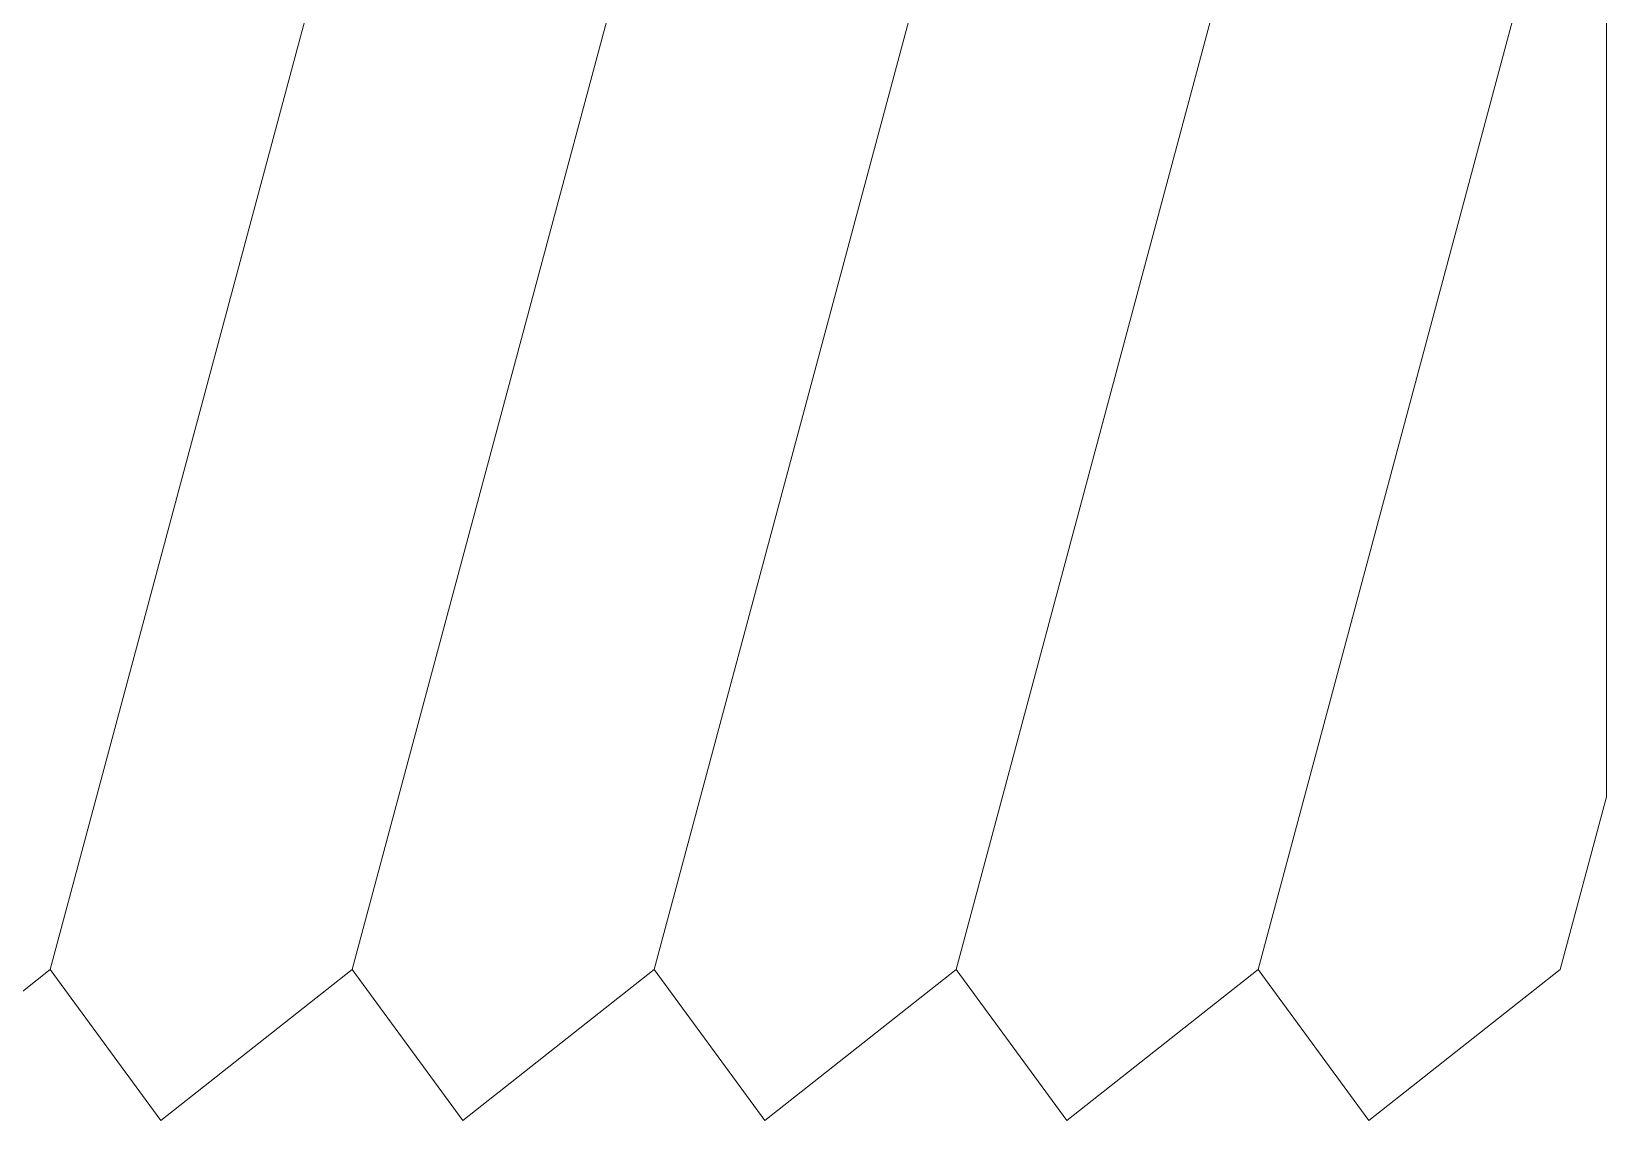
# Model space of a CAD drawing. Header units: millimetres. Extents: x 5654510 to 5731940, y 588357 to 647777.
# Drawn here: x 5699565.1 to 5699658.9, y 623752.3 to 623817.3 of the extents above; entities that cross this region are included whole.
import ezdxf

# ---------------------------------------------------------------- set-up
doc = ezdxf.new("R2010")
doc.units = ezdxf.units.MM
doc.header["$LTSCALE"] = 120
doc.header["$MEASUREMENT"] = 0
doc.layers.add('Buon lon', color=150, linetype='Continuous', lineweight=13)

msp = doc.modelspace()

# ---------------------------------------------------------------- linework, layer by layer
at = {"layer": 'Buon lon', "ltscale": 10}
for p, q in [((5699658.936, 623891.271), (5699658.936, 623771.623)), ((5699566.179, 623761.33), (5699599.94, 623887.33)), ((5699566.179, 623761.33), (5699599.94, 623887.33)), ((5699584.179, 623761.33), (5699617.94, 623887.33)), ((5699602.179, 623761.33), (5699635.94, 623887.33)), ((5699620.179, 623761.33), (5699653.94, 623887.33)), ((5699638.179, 623761.33), (5699658.936, 623838.799)), ((5699656.179, 623761.33), (5699658.936, 623771.623)), ((5699554.767, 623752.33), (5699566.179, 623761.33)), ((5699572.767, 623752.33), (5699566.179, 623761.33)), ((5699572.767, 623752.33), (5699584.179, 623761.33)), ((5699590.767, 623752.33), (5699584.179, 623761.33)), ((5699590.767, 623752.33), (5699602.179, 623761.33)), ((5699608.767, 623752.33), (5699602.179, 623761.33)), ((5699608.767, 623752.33), (5699620.179, 623761.33)), ((5699626.767, 623752.33), (5699620.179, 623761.33)), ((5699626.767, 623752.33), (5699638.179, 623761.33)), ((5699644.767, 623752.33), (5699638.179, 623761.33)), ((5699644.767, 623752.33), (5699656.179, 623761.33))]:
    msp.add_line(p, q, dxfattribs=at)

doc.saveas('drawing.dxf')
